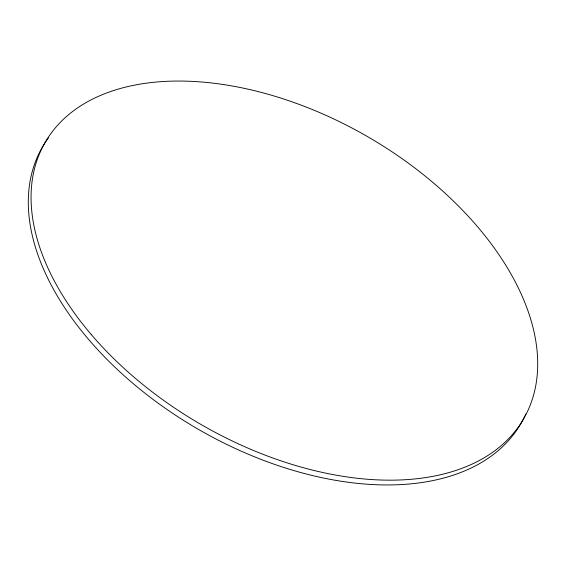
<?xml version="1.0" encoding="UTF-8"?>
<svg xmlns="http://www.w3.org/2000/svg" width="566" height="566" viewBox="0 0 566 566"><rect width="100%" height="100%" fill="white"/><g stroke="black" fill="none" stroke-linecap="round" stroke-linejoin="round"><path stroke-width="0.85" d="M524.668 416.378A276.307 166.284 30 0 1 200.088 430.323A276.307 166.284 30 0 1 45.4 142.257M45.881 141.535A276.307 166.284 30 0 1 48.393 137.963M525.757 414.001A276.307 166.284 30 0 1 525.036 415.593M91.253 334.527A276.307 166.284 30 0 0 522.913 420.05A276.307 166.284 30 0 0 238.972 87.256A276.307 166.284 30 0 0 91.253 334.527"/></g></svg>
